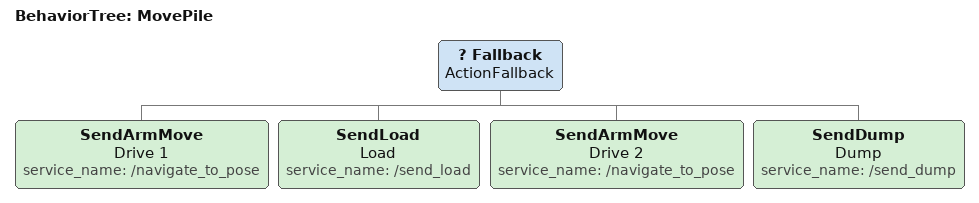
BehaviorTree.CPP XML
<root BTCPP_format="4" main_tree_to_execute="MovePile">

<BehaviorTree ID="MovePile">
        <Fallback name= "ActionFallback">
         <SendArmMove name="Drive 1" service_name="/navigate_to_pose"/>
         <SendLoad name="Load" service_name="/send_load"/>
         <SendArmMove name="Drive 2" service_name="/navigate_to_pose"/>
         <SendDump name="Dump" service_name="/send_dump"/>
        </Fallback>
</BehaviorTree>

</root>
